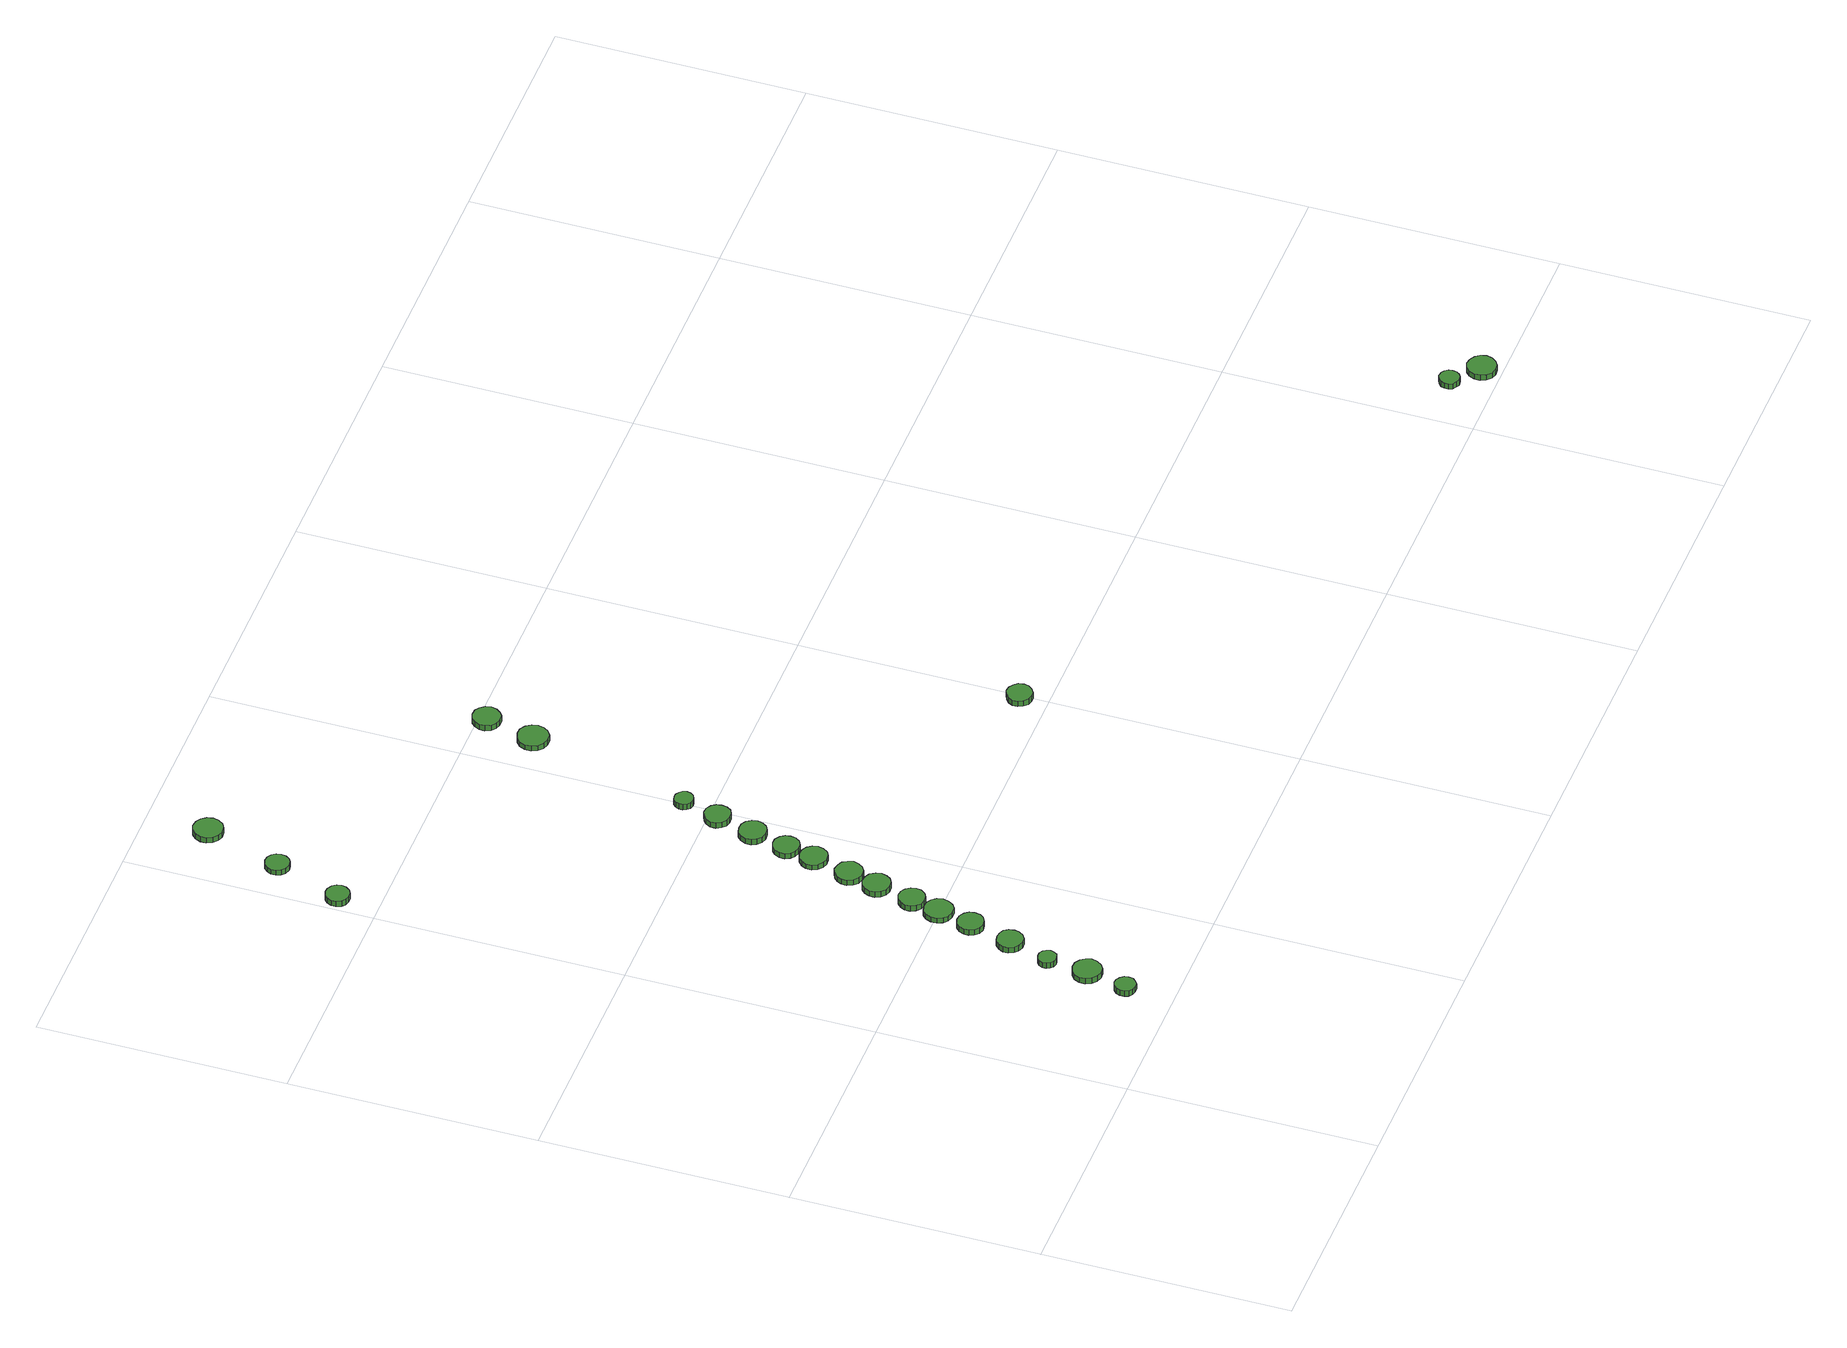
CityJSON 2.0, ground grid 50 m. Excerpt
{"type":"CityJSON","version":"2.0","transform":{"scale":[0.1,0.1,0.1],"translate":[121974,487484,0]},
"CityObjects":{
"tree1":{"type":"SolitaryVegetationObject","attributes":{"function":"something"},"geometry":[{"type":"MultiSurface","lod":"1","boundaries":[[[0,1,2,3,4,5,6,7,8,9,10,11,12,13,14]],[[15,16,17,18,19,20,21,22,23,24,25,26,27,28,29]],[[0,29,28,1]],[[1,28,27,2]],[[2,27,26,3]],[[3,26,25,4]],[[4,25,24,5]],[[5,24,23,6]],[[6,23,22,7]],[[7,22,21,8]],[[8,21,20,9]],[[9,20,19,10]],[[10,19,18,11]],[[11,18,17,12]],[[12,17,16,13]],[[13,16,15,14]],[[14,15,29,0]]]}]},
"tree2":{"type":"SolitaryVegetationObject","attributes":{"function":"something"},"geometry":[{"type":"MultiSurface","lod":"1","boundaries":[[[30,31,32,33,34,35,36,37,38,39,40,41,42,43,44]],[[45,46,47,48,49,50,51,52,53,54,55,56,57,58,59]],[[30,59,58,31]],[[31,58,57,32]],[[32,57,56,33]],[[33,56,55,34]],[[34,55,54,35]],[[35,54,53,36]],[[36,53,52,37]],[[37,52,51,38]],[[38,51,50,39]],[[39,50,49,40]],[[40,49,48,41]],[[41,48,47,42]],[[42,47,46,43]],[[43,46,45,44]],[[44,45,59,30]]]}]},
"tree3":{"type":"SolitaryVegetationObject","attributes":{"function":"something"},"geometry":[{"type":"MultiSurface","lod":"1","boundaries":[[[60,61,62,63,64,65,66,67,68,69,70,71,72,73,74]],[[75,76,77,78,79,80,81,82,83,84,85,86,87,88,89]],[[60,89,88,61]],[[61,88,87,62]],[[62,87,86,63]],[[63,86,85,64]],[[64,85,84,65]],[[65,84,83,66]],[[66,83,82,67]],[[67,82,81,68]],[[68,81,80,69]],[[69,80,79,70]],[[70,79,78,71]],[[71,78,77,72]],[[72,77,76,73]],[[73,76,75,74]],[[74,75,89,60]]]}]},
"tree4":{"type":"SolitaryVegetationObject","attributes":{"function":"something"},"geometry":[{"type":"MultiSurface","lod":"1","boundaries":[[[90,91,92,93,94,95,96,97,98,99,100,101,102,103,104]],[[105,106,107,108,109,110,111,112,113,114,115,116,117,118,119]],[[90,119,118,91]],[[91,118,117,92]],[[92,117,116,93]],[[93,116,115,94]],[[94,115,114,95]],[[95,114,113,96]],[[96,113,112,97]],[[97,112,111,98]],[[98,111,110,99]],[[99,110,109,100]],[[100,109,108,101]],[[101,108,107,102]],[[102,107,106,103]],[[103,106,105,104]],[[104,105,119,90]]]}]},
"tree5":{"type":"SolitaryVegetationObject","attributes":{"function":"something"},"geometry":[{"type":"MultiSurface","lod":"1","boundaries":[[[120,121,122,123,124,125,126,127,128,129,130,131,132,133,134]],[[135,136,137,138,139,140,141,142,143,144,145,146,147,148,149]],[[120,149,148,121]],[[121,148,147,122]],[[122,147,146,123]],[[123,146,145,124]],[[124,145,144,125]],[[125,144,143,126]],[[126,143,142,127]],[[127,142,141,128]],[[128,141,140,129]],[[129,140,139,130]],[[130,139,138,131]],[[131,138,137,132]],[[132,137,136,133]],[[133,136,135,134]],[[134,135,149,120]]]}]},
"tree6":{"type":"SolitaryVegetationObject","attributes":{"function":"something"},"geometry":[{"type":"MultiSurface","lod":"1","boundaries":[[[150,151,152,153,154,155,156,157,158,159,160,161,162,163,164]],[[165,166,167,168,169,170,171,172,173,174,175,176,177,178,179]],[[150,179,178,151]],[[151,178,177,152]],[[152,177,176,153]],[[153,176,175,154]],[[154,175,174,155]],[[155,174,173,156]],[[156,173,172,157]],[[157,172,171,158]],[[158,171,170,159]],[[159,170,169,160]],[[160,169,168,161]],[[161,168,167,162]],[[162,167,166,163]],[[163,166,165,164]],[[164,165,179,150]]]}]},
"tree7":{"type":"SolitaryVegetationObject","attributes":{"function":"something"},"geometry":[{"type":"MultiSurface","lod":"1","boundaries":[[[180,181,182,183,184,185,186,187,188,189,190,191,192,193,194]],[[195,196,197,198,199,200,201,202,203,204,205,206,207,208,209]],[[180,209,208,181]],[[181,208,207,182]],[[182,207,206,183]],[[183,206,205,184]],[[184,205,204,185]],[[185,204,203,186]],[[186,203,202,187]],[[187,202,201,188]],[[188,201,200,189]],[[189,200,199,190]],[[190,199,198,191]],[[191,198,197,192]],[[192,197,196,193]],[[193,196,195,194]],[[194,195,209,180]]]}]},
"tree8":{"type":"SolitaryVegetationObject","attributes":{"function":"something"},"geometry":[{"type":"MultiSurface","lod":"1","boundaries":[[[210,211,212,213,214,215,216,217,218,219,220,221,222,223,224]],[[225,226,227,228,229,230,231,232,233,234,235,236,237,238,239]],[[210,239,238,211]],[[211,238,237,212]],[[212,237,236,213]],[[213,236,235,214]],[[214,235,234,215]],[[215,234,233,216]],[[216,233,232,217]],[[217,232,231,218]],[[218,231,230,219]],[[219,230,229,220]],[[220,229,228,221]],[[221,228,227,222]],[[222,227,226,223]],[[223,226,225,224]],[[224,225,239,210]]]}]},
"tree9":{"type":"SolitaryVegetationObject","attributes":{"function":"something"},"geometry":[{"type":"MultiSurface","lod":"1","boundaries":[[[240,241,242,243,244,245,246,247,248,249,250,251,252,253,254]],[[255,256,257,258,259,260,261,262,263,264,265,266,267,268,269]],[[240,269,268,241]],[[241,268,267,242]],[[242,267,266,243]],[[243,266,265,244]],[[244,265,264,245]],[[245,264,263,246]],[[246,263,262,247]],[[247,262,261,248]],[[248,261,260,249]],[[249,260,259,250]],[[250,259,258,251]],[[251,258,257,252]],[[252,257,256,253]],[[253,256,255,254]],[[254,255,269,240]]]}]},
"tree10":{"type":"SolitaryVegetationObject","attributes":{"function":"something"},"geometry":[{"type":"MultiSurface","lod":"1","boundaries":[[[270,271,272,273,274,275,276,277,278,279,280,281,282,283,284]],[[285,286,287,288,289,290,291,292,293,294,295,296,297,298,299]],[[270,299,298,271]],[[271,298,297,272]],[[272,297,296,273]],[[273,296,295,274]],[[274,295,294,275]],[[275,294,293,276]],[[276,293,292,277]],[[277,292,291,278]],[[278,291,290,279]],[[279,290,289,280]],[[280,289,288,281]],[[281,288,287,282]],[[282,287,286,283]],[[283,286,285,284]],[[284,285,299,270]]]}]},
"tree11":{"type":"SolitaryVegetationObject","attributes":{"function":"something"},"geometry":[{"type":"MultiSurface","lod":"1","boundaries":[[[300,301,302,303,304,305,306,307,308,309,310,311,312,313,314]],[[315,316,317,318,319,320,321,322,323,324,325,326,327,328,329]],[[300,329,328,301]],[[301,328,327,302]],[[302,327,326,303]],[[303,326,325,304]],[[304,325,324,305]],[[305,324,323,306]],[[306,323,322,307]],[[307,322,321,308]],[[308,321,320,309]],[[309,320,319,310]],[[310,319,318,311]],[[311,318,317,312]],[[312,317,316,313]],[[313,316,315,314]],[[314,315,329,300]]]}]},
"tree12":{"type":"SolitaryVegetationObject","attributes":{"function":"something"},"geometry":[{"type":"MultiSurface","lod":"1","boundaries":[[[330,331,332,333,334,335,336,337,338,339,340,341,342,343,344]],[[345,346,347,348,349,350,351,352,353,354,355,356,357,358,359]],[[330,359,358,331]],[[331,358,357,332]],[[332,357,356,333]],[[333,356,355,334]],[[334,355,354,335]],[[335,354,353,336]],[[336,353,352,337]],[[337,352,351,338]],[[338,351,350,339]],[[339,350,349,340]],[[340,349,348,341]],[[341,348,347,342]],[[342,347,346,343]],[[343,346,345,344]],[[344,345,359,330]]]}]},
"tree13":{"type":"SolitaryVegetationObject","attributes":{"function":"something"},"geometry":[{"type":"MultiSurface","lod":"1","boundaries":[[[360,361,362,363,364,365,366,367,368,369,370,371,372,373,374]],[[375,376,377,378,379,380,381,382,383,384,385,386,387,388,389]],[[360,389,388,361]],[[361,388,387,362]],[[362,387,386,363]],[[363,386,385,364]],[[364,385,384,365]],[[365,384,383,366]],[[366,383,382,367]],[[367,382,381,368]],[[368,381,380,369]],[[369,380,379,370]],[[370,379,378,371]],[[371,378,377,372]],[[372,377,376,373]],[[373,376,375,374]],[[374,375,389,360]]]}]},
"tree14":{"type":"SolitaryVegetationObject","attributes":{"function":"something"},"geometry":[{"type":"MultiSurface","lod":"1","boundaries":[[[390,391,392,393,394,395,396,397,398,399,400,401,402,403,404]],[[405,406,407,408,409,410,411,412,413,414,415,416,417,418,419]],[[390,419,418,391]],[[391,418,417,392]],[[392,417,416,393]],[[393,416,415,394]],[[394,415,414,395]],[[395,414,413,396]],[[396,413,412,397]],[[397,412,411,398]],[[398,411,410,399]],[[399,410,409,400]],[[400,409,408,401]],[[401,408,407,402]],[[402,407,406,403]],[[403,406,405,404]],[[404,405,419,390]]]}]},
"tree15":{"type":"SolitaryVegetationObject","attributes":{"function":"something"},"geometry":[{"type":"MultiSurface","lod":"1","boundaries":[[[420,421,422,423,424,425,426,427,428,429,430,431,432,433,434]],[[435,436,437,438,439,440,441,442,443,444,445,446,447,448,449]],[[420,449,448,421]],[[421,448,447,422]],[[422,447,446,423]],[[423,446,445,424]],[[424,445,444,425]],[[425,444,443,426]],[[426,443,442,427]],[[427,442,441,428]],[[428,441,440,429]],[[429,440,439,430]],[[430,439,438,431]],[[431,438,437,432]],[[432,437,436,433]],[[433,436,435,434]],[[434,435,449,420]]]}]},
"tree16":{"type":"SolitaryVegetationObject","attributes":{"function":"something"},"geometry":[{"type":"MultiSurface","lod":"1","boundaries":[[[450,451,452,453,454,455,456,457,458,459,460,461,462,463,464]],[[465,466,467,468,469,470,471,472,473,474,475,476,477,478,479]],[[450,479,478,451]],[[451,478,477,452]],[[452,477,476,453]],[[453,476,475,454]],[[454,475,474,455]],[[455,474,473,456]],[[456,473,472,457]],[[457,472,471,458]],[[458,471,470,459]],[[459,470,469,460]],[[460,469,468,461]],[[461,468,467,462]],[[462,467,466,463]],[[463,466,465,464]],[[464,465,479,450]]]}]},
"tree17":{"type":"SolitaryVegetationObject","attributes":{"function":"something"},"geometry":[{"type":"MultiSurface","lod":"1","boundaries":[[[480,481,482,483,484,485,486,487,488,489,490,491,492,493,494]],[[495,496,497,498,499,500,501,502,503,504,505,506,507,508,509]],[[480,509,508,481]],[[481,508,507,482]],[[482,507,506,483]],[[483,506,505,484]],[[484,505,504,485]],[[485,504,503,486]],[[486,503,502,487]],[[487,502,501,488]],[[488,501,500,489]],[[489,500,499,490]],[[490,499,498,491]],[[491,498,497,492]],[[492,497,496,493]],[[493,496,495,494]],[[494,495,509,480]]]}]},
"tree18":{"type":"SolitaryVegetationObject","attributes":{"function":"something"},"geometry":[{"type":"MultiSurface","lod":"1","boundaries":[[[510,511,512,513,514,515,516,517,518,519,520,521,522,523,524]],[[525,526,527,528,529,530,531,532,533,534,535,536,537,538,539]],[[510,539,538,511]],[[511,538,537,512]],[[512,537,536,513]],[[513,536,535,514]],[[514,535,534,515]],[[515,534,533,516]],[[516,533,532,517]],[[517,532,531,518]],[[518,531,530,519]],[[519,530,529,520]],[[520,529,528,521]],[[521,528,527,522]],[[522,527,526,523]],[[523,526,525,524]],[[524,525,539,510]]]}]},
"tree19":{"type":"SolitaryVegetationObject","attributes":{"function":"something"},"geometry":[{"type":"MultiSurface","lod":"1","boundaries":[[[540,541,542,543,544,545,546,547,548,549,550,551,552,553,554]],[[555,556,557,558,559,560,561,562,563,564,565,566,567,568,569]],[[540,569,568,541]],[[541,568,567,542]],[[542,567,566,543]],[[543,566,565,544]],[[544,565,564,545]],[[545,564,563,546]],[[546,563,562,547]],[[547,562,561,548]],[[548,561,560,549]],[[549,560,559,550]],[[550,559,558,551]],[[551,558,557,552]],[[552,557,556,553]],[[553,556,555,554]],[[554,555,569,540]]]}]},
"tree20":{"type":"SolitaryVegetationObject","attributes":{"function":"something"},"geometry":[{"type":"MultiSurface","lod":"1","boundaries":[[[570,571,572,573,574,575,576,577,578,579,580,581,582,583,584]],[[585,586,587,588,589,590,591,592,593,594,595,596,597,598,599]],[[570,599,598,571]],[[571,598,597,572]],[[572,597,596,573]],[[573,596,595,574]],[[574,595,594,575]],[[575,594,593,576]],[[576,593,592,577]],[[577,592,591,578]],[[578,591,590,579]],[[579,590,589,580]],[[580,589,588,581]],[[581,588,587,582]],[[582,587,586,583]],[[583,586,585,584]],[[584,585,599,570]]]}]},
"tree21":{"type":"SolitaryVegetationObject","attributes":{"function":"something"},"geometry":[{"type":"MultiSurface","lod":"1","boundaries":[[[600,601,602,603,604,605,606,607,608,609,610,611,612,613,614]],[[615,616,617,618,619,620,621,622,623,624,625,626,627,628,629]],[[600,629,628,601]],[[601,628,627,602]],[[602,627,626,603]],[[603,626,625,604]],[[604,625,624,605]],[[605,624,623,606]],[[606,623,622,607]],[[607,622,621,608]],[[608,621,620,609]],[[609,620,619,610]],[[610,619,618,611]],[[611,618,617,612]],[[612,617,616,613]],[[613,616,615,614]],[[614,615,629,600]]]}]},
"tree22":{"type":"SolitaryVegetationObject","attributes":{"function":"something"},"geometry":[{"type":"MultiSurface","lod":"1","boundaries":[[[630,631,632,633,634,635,636,637,638,639,640,641,642,643,644]],[[645,646,647,648,649,650,651,652,653,654,655,656,657,658,659]],[[630,659,658,631]],[[631,658,657,632]],[[632,657,656,633]],[[633,656,655,634]],[[634,655,654,635]],[[635,654,653,636]],[[636,653,652,637]],[[637,652,651,638]],[[638,651,650,639]],[[639,650,649,640]],[[640,649,648,641]],[[641,648,647,642]],[[642,647,646,643]],[[643,646,645,644]],[[644,645,659,630]]]}]}
},
"vertices":[
[291,97,15],[290,105,15],[284,112,15],[277,117,15],[268,118,15],[260,115,15],[253,109,15],[250,101,15],[250,92,15],[253,84,15],[260,78,15],[268,76,15],[277,76,15],[284,81,15],[290,88,15],[290,88,2],[284,81,2],[277,76,2],[268,76,2],[260,78,2],[253,84,2],[250,92,2],[250,101,2],[253,109,2],[260,115,2],[268,118,2],[277,117,2],[284,112,2],[290,105,2],[291,97,2],
[317,179,15],[314,190,15],[307,200,15],[297,206,15],[285,207,15],[274,204,15],[265,196,15],[260,185,15],[260,173,15],[265,162,15],[274,154,15],[285,150,15],[297,151,15],[307,157,15],[314,167,15],[314,167,2],[307,157,2],[297,151,2],[285,150,2],[274,154,2],[265,162,2],[260,173,2],[260,185,2],[265,196,2],[274,204,2],[285,207,2],[297,206,2],[307,200,2],[314,190,2],[317,179,2],
[316,261,14],[314,269,14],[310,275,14],[303,279,14],[295,279,14],[288,277,14],[282,272,14],[279,265,14],[279,257,14],[282,250,14],[288,245,14],[295,243,14],[303,244,14],[310,247,14],[314,254,14],[314,254,1],[310,247,1],[303,244,1],[295,243,1],[288,245,1],[282,250,1],[279,257,1],[279,265,1],[282,272,1],[288,277,1],[295,279,1],[303,279,1],[310,275,1],[314,269,1],[316,261,1],
[349,344,14],[347,355,14],[341,364,14],[331,369,14],[320,370,14],[310,367,14],[302,360,14],[297,350,14],[297,339,14],[302,329,14],[310,322,14],[320,318,14],[331,319,14],[341,325,14],[347,334,14],[347,334,1],[341,325,1],[331,319,1],[320,318,1],[310,322,1],[302,329,1],[297,339,1],[297,350,1],[302,360,1],[310,367,1],[320,370,1],[331,369,1],[341,364,1],[347,355,1],[349,344,1],
[372,431,14],[370,442,14],[364,450,14],[354,456,14],[343,457,14],[333,454,14],[325,446,14],[321,436,14],[321,426,14],[325,416,14],[333,408,14],[343,405,14],[354,406,14],[364,412,14],[370,420,14],[370,420,1],[364,412,1],[354,406,1],[343,405,1],[333,408,1],[325,416,1],[321,426,1],[321,436,1],[325,446,1],[333,454,1],[343,457,1],[354,456,1],[364,450,1],[370,442,1],[372,431,1],
[53,1582,18],[51,1592,18],[45,1600,18],[36,1605,18],[26,1606,18],[17,1603,18],[10,1597,18],[6,1587,18],[6,1578,18],[10,1568,18],[17,1562,18],[26,1559,18],[36,1560,18],[45,1565,18],[51,1573,18],[51,1573,5],[45,1565,5],[36,1560,5],[26,1559,5],[17,1562,5],[10,1568,5],[6,1578,5],[6,1587,5],[10,1597,5],[17,1603,5],[26,1606,5],[36,1605,5],[45,1600,5],[51,1592,5],[53,1582,5],
[390,500,14],[387,512,14],[380,521,14],[370,527,14],[358,528,14],[346,525,14],[338,517,14],[333,506,14],[333,494,14],[338,483,14],[346,475,14],[358,471,14],[370,472,14],[380,478,14],[387,488,14],[387,488,2],[380,478,2],[370,472,2],[358,471,2],[346,475,2],[338,483,2],[333,494,2],[333,506,2],[338,517,2],[346,525,2],[358,528,2],[370,527,2],[380,521,2],[387,512,2],[390,500,2],
[401,558,15],[399,568,15],[392,577,15],[383,583,15],[372,584,15],[362,580,15],[354,573,15],[349,563,15],[349,552,15],[354,542,15],[362,535,15],[372,532,15],[383,533,15],[392,538,15],[399,547,15],[399,547,2],[392,538,2],[383,533,2],[372,532,2],[362,535,2],[354,542,2],[349,552,2],[349,563,2],[354,573,2],[362,580,2],[372,584,2],[383,583,2],[392,577,2],[399,568,2],[401,558,2],
[421,634,14],[418,645,14],[412,655,14],[402,660,14],[390,662,14],[379,658,14],[371,650,14],[366,640,14],[366,629,14],[371,618,14],[379,610,14],[390,607,14],[402,608,14],[412,614,14],[418,623,14],[418,623,1],[412,614,1],[402,608,1],[390,607,1],[379,610,1],[371,618,1],[366,629,1],[366,640,1],[371,650,1],[379,658,1],[390,662,1],[402,660,1],[412,655,1],[418,645,1],[421,634,1],
[98,1718,20],[96,1728,20],[90,1736,20],[82,1741,20],[72,1742,20],[62,1739,20],[55,1732,20],[51,1723,20],[51,1713,20],[55,1704,20],[62,1697,20],[72,1694,20],[82,1695,20],[90,1700,20],[96,1708,20],[96,1708,8],[90,1700,8],[82,1695,8],[72,1694,8],[62,1697,8],[55,1704,8],[51,1713,8],[51,1723,8],[55,1732,8],[62,1739,8],[72,1742,8],[82,1741,8],[90,1736,8],[96,1728,8],[98,1718,8],
[435,694,15],[432,705,15],[426,715,15],[416,720,15],[404,722,15],[393,718,15],[385,710,15],[380,700,15],[380,689,15],[385,678,15],[393,670,15],[404,667,15],[416,668,15],[426,674,15],[432,683,15],[432,683,2],[426,674,2],[416,668,2],[404,667,2],[393,670,2],[385,678,2],[380,689,2],[380,700,2],[385,710,2],[393,718,2],[404,722,2],[416,720,2],[426,715,2],[432,705,2],[435,694,2],
[453,771,16],[450,782,16],[444,791,16],[434,797,16],[422,798,16],[412,795,16],[403,787,16],[398,777,16],[398,765,16],[403,755,16],[412,747,16],[422,744,16],[434,745,16],[444,750,16],[450,760,16],[450,760,4],[444,750,4],[434,745,4],[422,744,4],[412,747,4],[403,755,4],[398,765,4],[398,777,4],[403,787,4],[412,795,4],[422,798,4],[434,797,4],[444,791,4],[450,782,4],[453,771,4],
[151,1872,23],[148,1884,23],[141,1894,23],[131,1900,23],[118,1902,23],[107,1898,23],[98,1890,23],[93,1878,23],[93,1866,23],[98,1855,23],[107,1847,23],[118,1843,23],[131,1844,23],[141,1850,23],[148,1860,23],[148,1860,10],[141,1850,10],[131,1844,10],[118,1843,10],[107,1847,10],[98,1855,10],[93,1866,10],[93,1878,10],[98,1890,10],[107,1898,10],[118,1902,10],[131,1900,10],[141,1894,10],[148,1884,10],[151,1872,10],
[464,830,16],[462,840,16],[456,849,16],[446,855,16],[435,856,16],[425,852,16],[417,845,16],[412,835,16],[412,824,16],[417,814,16],[425,807,16],[435,804,16],[446,805,16],[456,810,16],[462,819,16],[462,819,4],[456,810,4],[446,805,4],[435,804,4],[425,807,4],[417,814,4],[412,824,4],[412,835,4],[417,845,4],[425,852,4],[435,856,4],[446,855,4],[456,849,4],[462,840,4],[464,830,4],
[482,902,19],[479,913,19],[473,922,19],[463,928,19],[451,929,19],[440,926,19],[432,918,19],[427,908,19],[427,896,19],[432,886,19],[440,878,19],[451,875,19],[463,876,19],[473,882,19],[479,891,19],[479,891,6],[473,882,6],[463,876,6],[451,875,6],[440,878,6],[432,886,6],[427,896,6],[427,908,6],[432,918,6],[440,926,6],[451,929,6],[463,928,6],[473,922,6],[479,913,6],[482,902,6],
[499,979,22],[497,989,22],[491,998,22],[481,1004,22],[470,1005,22],[460,1001,22],[452,994,22],[447,984,22],[447,973,22],[452,963,22],[460,956,22],[470,953,22],[481,954,22],[491,959,22],[497,968,22],[497,968,9],[491,959,9],[481,954,9],[470,953,9],[460,956,9],[452,963,9],[447,973,9],[447,984,9],[452,994,9],[460,1001,9],[470,1005,9],[481,1004,9],[491,998,9],[497,989,9],[499,979,9],
[508,1051,28],[506,1059,28],[501,1065,28],[494,1069,28],[487,1070,28],[479,1068,28],[473,1062,28],[470,1055,28],[470,1047,28],[473,1040,28],[479,1034,28],[487,1032,28],[494,1033,28],[501,1037,28],[506,1043,28],[506,1043,15],[501,1037,15],[494,1033,15],[487,1032,15],[479,1034,15],[473,1040,15],[470,1047,15],[470,1055,15],[473,1062,15],[479,1068,15],[487,1070,15],[494,1069,15],[501,1065,15],[506,1059,15],[508,1051,15],
[595,1378,29],[592,1390,29],[585,1400,29],[574,1407,29],[561,1408,29],[549,1404,29],[539,1395,29],[534,1384,29],[534,1371,29],[539,1360,29],[549,1351,29],[561,1347,29],[574,1348,29],[585,1355,29],[592,1365,29],[592,1365,17],[585,1355,17],[574,1348,17],[561,1347,17],[549,1351,17],[539,1360,17],[534,1371,17],[534,1384,17],[539,1395,17],[549,1404,17],[561,1408,17],[574,1407,17],[585,1400,17],[592,1390,17],[595,1378,17],
[614,1478,31],[611,1489,31],[604,1498,31],[595,1504,31],[583,1505,31],[572,1501,31],[564,1494,31],[559,1483,31],[559,1472,31],[564,1461,31],[572,1454,31],[583,1450,31],[595,1451,31],[604,1457,31],[611,1466,31],[611,1466,18],[604,1457,18],[595,1451,18],[583,1450,18],[572,1454,18],[564,1461,18],[559,1472,18],[559,1483,18],[564,1494,18],[572,1501,18],[583,1505,18],[595,1504,18],[604,1498,18],[611,1489,18],[614,1478,18],
[1008,552,26],[1006,563,26],[999,571,26],[990,577,26],[980,578,26],[970,574,26],[962,567,26],[957,558,26],[957,547,26],[962,538,26],[970,530,26],[980,527,26],[990,528,26],[999,534,26],[1006,542,26],[1006,542,13],[999,534,13],[990,528,13],[980,527,13],[970,530,13],[962,538,13],[957,547,13],[957,558,13],[962,567,13],[970,574,13],[980,578,13],[990,577,13],[999,571,13],[1006,563,13],[1008,552,13],
[2121,82,25],[2120,90,25],[2115,97,25],[2108,101,25],[2099,102,25],[2092,99,25],[2085,94,25],[2082,86,25],[2082,78,25],[2085,70,25],[2092,65,25],[2099,62,25],[2108,63,25],[2115,67,25],[2120,74,25],[2120,74,12],[2115,67,12],[2108,63,12],[2099,62,12],[2092,65,12],[2085,70,12],[2082,78,12],[2082,86,12],[2085,94,12],[2092,99,12],[2099,102,12],[2108,101,12],[2115,97,12],[2120,90,12],[2121,82,12],
[2182,35,25],[2179,47,25],[2172,56,25],[2162,62,25],[2150,64,25],[2139,60,25],[2130,52,25],[2125,41,25],[2125,29,25],[2130,18,25],[2139,10,25],[2150,6,25],[2162,8,25],[2172,14,25],[2179,23,25],[2179,23,12],[2172,14,12],[2162,8,12],[2150,6,12],[2139,10,12],[2130,18,12],[2125,29,12],[2125,41,12],[2130,52,12],[2139,60,12],[2150,64,12],[2162,62,12],[2172,56,12],[2179,47,12],[2182,35,12]
]}
